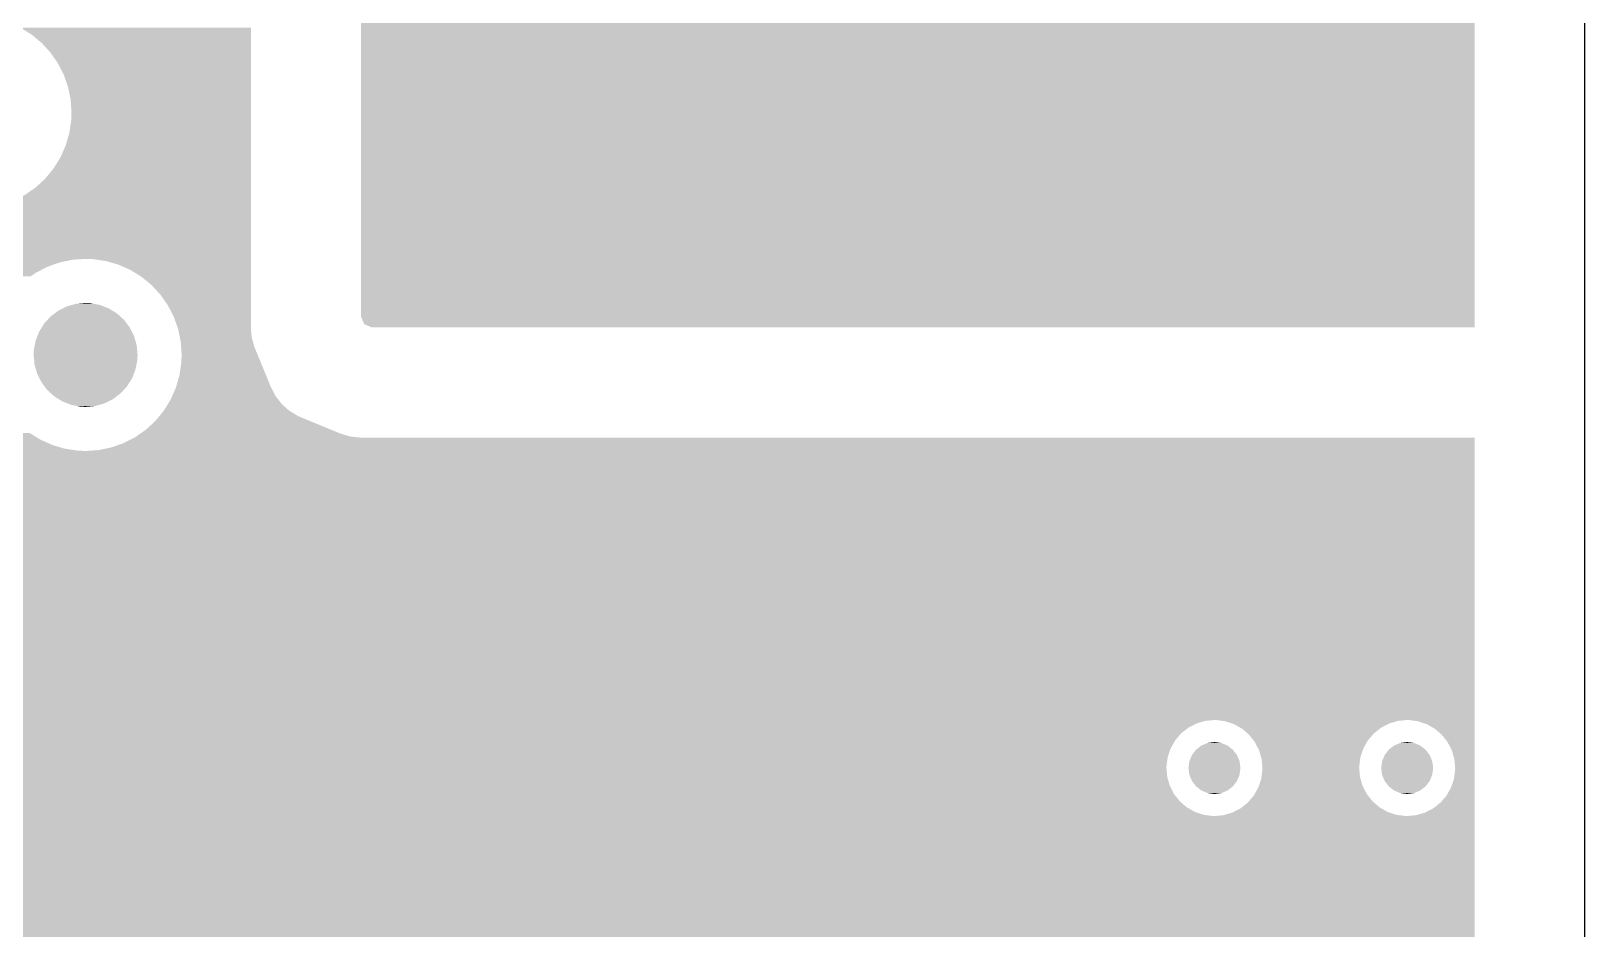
# Model space of a CAD drawing. Extents: x 295 to 953, y 10 to 290.
# Drawn here: x 764.64 to 800.48, y 209.8 to 230.5 of the extents above; entities that cross this region are included whole.
import ezdxf

# ---------------------------------------------------------------- set-up
doc = ezdxf.new("R2010")
doc.units = 0
doc.header["$LTSCALE"] = 5
doc.header["$MEASUREMENT"] = 0
doc.layers.add('FROMC1', color=7, linetype='CONTINUOUS')

msp = doc.modelspace()

# ---------------------------------------------------------------- linework, layer by layer
at = {"layer": 'FROMC1'}
msp.add_line((800.477, 75.999), (800.477, 263.995), dxfattribs=at)
msp.add_line((800.477, 75.999), (800.477, 263.995), dxfattribs=at)
for points in [[(764.649, 230.423), (764.394, 230.58), (769.708, 230.423), (769.708, 230.58)], [(772.248, 223.922), (772.248, 230.726), (797.937, 223.922), (797.937, 230.726)], [(764.88, 230.232), (764.649, 230.423), (769.708, 230.232), (769.708, 230.423)], [(765.083, 230.011), (764.88, 230.232), (769.708, 230.011), (769.708, 230.232)], [(765.255, 229.765), (765.083, 230.011), (769.708, 229.765), (769.708, 230.011)], [(765.392, 229.499), (765.255, 229.765), (769.708, 229.499), (769.708, 229.765)], [(765.492, 229.216), (765.392, 229.499), (769.708, 229.216), (769.708, 229.499)], [(765.552, 228.922), (765.492, 229.216), (769.708, 228.922), (769.708, 229.216)], [(765.572, 228.623), (765.552, 228.922), (769.708, 228.623), (769.708, 228.922)], [(765.521, 228.148), (765.565, 228.445), (769.708, 228.148), (769.708, 228.445)], [(765.565, 228.445), (765.572, 228.623), (769.708, 228.445), (769.708, 228.623)], [(765.437, 227.861), (765.521, 228.148), (769.708, 227.861), (769.708, 228.148)], [(765.157, 227.332), (765.315, 227.587), (769.708, 227.332), (769.708, 227.587)], [(765.315, 227.587), (765.437, 227.861), (769.708, 227.587), (769.708, 227.861)], [(764.966, 227.1), (765.157, 227.332), (769.708, 227.1), (769.708, 227.332)], [(764.5, 226.725), (764.746, 226.897), (769.708, 226.725), (769.708, 226.897)], [(764.746, 226.897), (764.966, 227.1), (769.708, 226.897), (769.708, 227.1)], [(763.95, 226.489), (764.233, 226.589), (769.708, 226.489), (769.708, 226.589)], [(764.233, 226.589), (764.5, 226.725), (769.708, 226.589), (769.708, 226.725)], [(758.087, 226.366), (757.988, 226.408), (769.708, 226.366), (769.708, 226.408)], [(758.243, 226.255), (758.087, 226.366), (769.708, 226.255), (769.708, 226.366)], [(758.372, 226.113), (758.243, 226.255), (769.708, 226.113), (769.708, 226.255)], [(763.358, 226.408), (763.657, 226.428), (769.708, 226.408), (769.708, 226.428)], [(763.657, 226.428), (763.95, 226.489), (769.708, 226.428), (769.708, 226.489)], [(758.469, 225.948), (758.372, 226.113), (769.708, 225.948), (769.708, 226.113)], [(758.529, 225.766), (758.469, 225.948), (769.708, 225.766), (769.708, 225.948)], [(758.509, 225.307), (758.546, 225.495), (769.708, 225.307), (769.708, 225.495)], [(758.549, 225.575), (758.529, 225.766), (769.708, 225.575), (769.708, 225.766)], [(758.546, 225.495), (758.549, 225.575), (769.708, 225.495), (769.708, 225.575)], [(758.322, 224.975), (758.389, 225.069), (764.837, 224.975), (765.022, 225.069)], [(758.389, 225.069), (758.433, 225.131), (765.022, 225.069), (765.196, 225.131)], [(758.433, 225.131), (758.45, 225.169), (765.196, 225.131), (765.305, 225.169)], [(758.45, 225.169), (758.476, 225.23), (765.305, 225.169), (765.598, 225.23)], [(758.476, 225.23), (758.484, 225.25), (765.598, 225.23), (765.898, 225.25)], [(758.484, 225.25), (758.509, 225.307), (769.708, 225.25), (769.708, 225.307)], [(766.076, 225.243), (765.898, 225.25), (769.708, 225.243), (769.708, 225.25)], [(766.372, 225.198), (766.076, 225.243), (769.708, 225.198), (769.708, 225.243)], [(766.66, 225.114), (766.372, 225.198), (769.708, 225.114), (769.708, 225.198)], [(766.934, 224.992), (766.66, 225.114), (769.708, 224.992), (769.708, 225.114)], [(758.181, 224.845), (758.276, 224.933), (764.63, 224.845), (764.755, 224.933)], [(758.276, 224.933), (758.322, 224.975), (764.755, 224.933), (764.837, 224.975)], [(767.189, 224.835), (766.934, 224.992), (769.708, 224.835), (769.708, 224.992)], [(767.42, 224.644), (767.189, 224.835), (769.708, 224.644), (769.708, 224.835)], [(767.623, 224.423), (767.42, 224.644), (769.708, 224.423), (769.708, 224.644)], [(767.795, 224.177), (767.623, 224.423), (769.708, 224.177), (769.708, 224.423)], [(765.092, 223.923), (765.181, 223.989), (766.696, 223.923), (766.623, 223.989)], [(765.181, 223.989), (765.268, 224.055), (766.623, 223.989), (766.517, 224.055)], [(765.268, 224.055), (765.371, 224.106), (766.517, 224.055), (766.436, 224.106)], [(765.371, 224.106), (765.466, 224.153), (766.436, 224.106), (766.315, 224.153)], [(765.466, 224.153), (765.583, 224.187), (766.315, 224.153), (766.231, 224.187)], [(765.583, 224.187), (765.678, 224.214), (766.231, 224.187), (766.09, 224.214)], [(765.678, 224.214), (765.836, 224.228), (766.09, 224.214), (766.014, 224.228)], [(765.836, 224.228), (765.898, 224.234), (766.014, 224.228), (765.898, 224.234)], [(767.932, 223.911), (767.795, 224.177), (769.708, 223.911), (769.708, 224.177)], [(764.826, 223.573), (764.883, 223.664), (766.963, 223.573), (766.918, 223.664)], [(764.883, 223.664), (764.943, 223.76), (766.918, 223.664), (766.846, 223.76)], [(764.943, 223.76), (765.016, 223.84), (766.846, 223.76), (766.786, 223.84)], [(765.016, 223.84), (765.092, 223.923), (766.786, 223.84), (766.696, 223.923)], [(768.017, 223.67), (767.932, 223.911), (769.708, 223.67), (769.708, 223.911)], [(768.032, 223.628), (768.017, 223.67), (769.711, 223.628), (769.708, 223.67)], [(768.07, 223.444), (768.032, 223.628), (769.728, 223.444), (769.711, 223.628)], [(772.321, 223.744), (772.248, 223.922), (797.937, 223.744), (797.937, 223.922)], [(772.321, 223.743), (772.321, 223.744), (797.937, 223.743), (797.937, 223.744)], [(772.498, 223.67), (772.321, 223.743), (797.937, 223.67), (797.937, 223.743)], [(764.724, 223.255), (764.746, 223.368), (767.076, 223.255), (767.044, 223.368)], [(764.746, 223.368), (764.785, 223.467), (767.044, 223.368), (767.016, 223.467)], [(764.785, 223.467), (764.826, 223.573), (767.016, 223.467), (766.963, 223.573)], [(768.092, 223.334), (768.07, 223.444), (769.758, 223.334), (769.728, 223.444)], [(768.1, 223.225), (768.092, 223.334), (769.788, 223.225), (769.758, 223.334)], [(764.699, 223.035), (764.704, 223.152), (767.096, 223.035), (767.086, 223.152)], [(764.709, 222.918), (764.699, 223.035), (767.091, 222.918), (767.096, 223.035)], [(764.704, 223.152), (764.724, 223.255), (767.086, 223.152), (767.076, 223.255)], [(764.719, 222.815), (764.709, 222.918), (767.071, 222.815), (767.091, 222.918)], [(768.102, 223.186), (768.1, 223.225), (769.803, 223.186), (769.788, 223.225)], [(768.112, 223.035), (768.102, 223.186), (769.866, 223.035), (769.803, 223.186)], [(768.105, 222.857), (768.112, 223.035), (769.939, 222.857), (769.866, 223.035)], [(764.751, 222.702), (764.719, 222.815), (767.049, 222.702), (767.071, 222.815)], [(764.779, 222.603), (764.751, 222.702), (767.011, 222.603), (767.049, 222.702)], [(764.832, 222.497), (764.779, 222.603), (766.969, 222.497), (767.011, 222.603)], [(767.981, 222.287), (768.061, 222.56), (770.174, 222.287), (770.061, 222.56)], [(768.061, 222.56), (768.105, 222.857), (770.061, 222.56), (769.939, 222.857)], [(764.877, 222.406), (764.832, 222.497), (766.912, 222.406), (766.969, 222.497)], [(764.949, 222.31), (764.877, 222.406), (766.852, 222.31), (766.912, 222.406)], [(765.01, 222.23), (764.949, 222.31), (766.779, 222.23), (766.852, 222.31)], [(765.1, 222.147), (765.01, 222.23), (766.703, 222.147), (766.779, 222.23)], [(767.894, 222.085), (767.977, 222.273), (770.279, 222.085), (770.182, 222.273)], [(767.977, 222.273), (767.981, 222.287), (770.182, 222.273), (770.174, 222.287)], [(765.172, 222.081), (765.1, 222.147), (766.615, 222.081), (766.703, 222.147)], [(765.278, 222.015), (765.172, 222.081), (766.527, 222.015), (766.615, 222.081)], [(765.359, 221.964), (765.278, 222.015), (766.425, 221.964), (766.527, 222.015)], [(765.48, 221.917), (765.359, 221.964), (766.329, 221.917), (766.425, 221.964)], [(765.564, 221.883), (765.48, 221.917), (766.212, 221.883), (766.329, 221.917)], [(765.705, 221.856), (765.564, 221.883), (766.117, 221.856), (766.212, 221.883)], [(765.781, 221.842), (765.705, 221.856), (765.959, 221.842), (766.117, 221.856)], [(765.898, 221.836), (765.781, 221.842), (765.898, 221.836), (765.959, 221.842)], [(767.704, 221.754), (767.798, 221.906), (770.587, 221.754), (770.418, 221.906)], [(767.798, 221.906), (767.855, 221.999), (770.418, 221.906), (770.347, 221.999)], [(767.855, 221.999), (767.894, 222.085), (770.347, 221.999), (770.279, 222.085)], [(767.286, 221.309), (767.506, 221.512), (771.561, 221.309), (771.069, 221.512)], [(767.506, 221.512), (767.576, 221.597), (771.069, 221.512), (770.864, 221.597)], [(767.576, 221.597), (767.607, 221.635), (770.864, 221.597), (770.78, 221.635)], [(767.607, 221.635), (767.697, 221.744), (770.78, 221.635), (770.604, 221.744)], [(767.697, 221.744), (767.704, 221.754), (770.604, 221.744), (770.587, 221.754)], [(736.443, 221.078), (736.56, 221.137), (764.861, 221.078), (764.764, 221.137)], [(736.56, 221.137), (736.7, 221.235), (764.764, 221.137), (764.606, 221.235)], [(766.773, 221.001), (767.025, 221.13), (797.937, 221.001), (797.937, 221.13)], [(767.025, 221.13), (767.027, 221.131), (772.248, 221.13), (772.205, 221.131)], [(767.027, 221.131), (767.04, 221.137), (772.205, 221.131), (772.15, 221.137)], [(767.04, 221.137), (767.07, 221.158), (772.15, 221.137), (771.98, 221.158)], [(767.07, 221.158), (767.167, 221.226), (771.98, 221.158), (771.763, 221.226)], [(767.167, 221.226), (767.286, 221.309), (771.763, 221.226), (771.561, 221.309)], [(720.94, 218.427), (720.94, 220.82), (797.937, 218.427), (797.937, 220.82)], [(735.418, 220.82), (735.523, 220.827), (765.898, 220.82), (765.719, 220.827)], [(735.523, 220.827), (735.717, 220.84), (765.719, 220.827), (765.632, 220.84)], [(735.717, 220.84), (735.868, 220.872), (765.632, 220.84), (765.423, 220.872)], [(735.868, 220.872), (736.01, 220.901), (765.423, 220.872), (765.322, 220.901)], [(736.01, 220.901), (736.165, 220.956), (765.322, 220.901), (765.135, 220.956)], [(736.165, 220.956), (736.293, 221.001), (765.135, 220.956), (765.034, 221.001)], [(736.293, 221.001), (736.443, 221.078), (765.034, 221.001), (764.861, 221.078)], [(765.898, 220.82), (766.197, 220.84), (797.937, 220.82), (797.937, 220.84)], [(766.197, 220.84), (766.49, 220.901), (797.937, 220.84), (797.937, 220.901)], [(766.49, 220.901), (766.773, 221.001), (797.937, 220.901), (797.937, 221.001)], [(735.669, 218.398), (735.459, 218.427), (797.937, 218.398), (797.937, 218.427)], [(735.87, 218.331), (735.669, 218.398), (797.937, 218.331), (797.937, 218.398)], [(736.054, 218.226), (735.87, 218.331), (797.937, 218.226), (797.937, 218.331)], [(736.215, 218.088), (736.054, 218.226), (797.937, 218.088), (797.937, 218.226)], [(736.347, 217.922), (736.215, 218.088), (797.937, 217.922), (797.937, 218.088)], [(736.445, 217.734), (736.347, 217.922), (797.937, 217.734), (797.937, 217.922)], [(736.505, 217.531), (736.445, 217.734), (797.937, 217.531), (797.937, 217.734)], [(736.496, 217.068), (736.524, 217.278), (797.937, 217.068), (797.937, 217.278)], [(736.525, 217.32), (736.505, 217.531), (797.937, 217.32), (797.937, 217.531)], [(736.524, 217.278), (736.525, 217.32), (797.937, 217.278), (797.937, 217.32)], [(736.324, 216.683), (736.428, 216.867), (797.937, 216.683), (797.937, 216.867)], [(736.428, 216.867), (736.496, 217.068), (797.937, 216.867), (797.937, 217.068)], [(736.02, 216.391), (736.186, 216.522), (797.937, 216.391), (797.937, 216.522)], [(736.186, 216.522), (736.324, 216.683), (797.937, 216.522), (797.937, 216.683)], [(735.887, 216.322), (736.02, 216.391), (797.937, 216.322), (797.937, 216.391)], [(751.372, 216.318), (751.293, 216.322), (797.937, 216.318), (797.937, 216.322)], [(751.561, 216.281), (751.372, 216.318), (797.937, 216.281), (797.937, 216.318)], [(751.737, 216.206), (751.561, 216.281), (797.937, 216.206), (797.937, 216.281)], [(751.893, 216.095), (751.737, 216.206), (797.937, 216.095), (797.937, 216.206)], [(752.022, 215.953), (751.893, 216.095), (797.937, 215.953), (797.937, 216.095)], [(752.119, 215.788), (752.022, 215.953), (797.937, 215.788), (797.937, 215.953)], [(752.179, 215.606), (752.119, 215.788), (797.937, 215.606), (797.937, 215.788)], [(752.199, 215.415), (752.179, 215.606), (797.937, 215.415), (797.937, 215.606)], [(752.196, 215.335), (752.199, 215.415), (797.937, 215.335), (797.937, 215.415)], [(752.083, 214.971), (752.159, 215.147), (797.937, 214.971), (797.937, 215.147)], [(752.159, 215.147), (752.196, 215.335), (797.937, 215.147), (797.937, 215.335)], [(751.715, 214.617), (751.831, 214.685), (797.937, 214.617), (797.937, 214.685)], [(751.831, 214.685), (751.972, 214.815), (797.937, 214.685), (797.937, 214.815)], [(751.972, 214.815), (752.083, 214.971), (797.937, 214.815), (797.937, 214.971)], [(736.94, 214.484), (736.91, 214.508), (791.415, 214.484), (791.463, 214.508)], [(736.981, 214.439), (736.94, 214.484), (791.33, 214.439), (791.415, 214.484)], [(737.102, 214.308), (736.981, 214.439), (791.164, 214.308), (791.33, 214.439)], [(751.293, 214.508), (751.483, 214.528), (791.463, 214.508), (791.502, 214.528)], [(751.483, 214.528), (751.509, 214.537), (791.502, 214.528), (791.518, 214.537)], [(751.509, 214.537), (751.665, 214.588), (791.518, 214.537), (791.692, 214.588)], [(751.665, 214.588), (751.68, 214.597), (791.692, 214.588), (791.722, 214.597)], [(751.68, 214.597), (751.715, 214.617), (791.722, 214.597), (791.933, 214.617)], [(791.974, 214.617), (791.933, 214.617), (796.369, 214.617), (796.378, 214.617)], [(792.119, 214.597), (791.974, 214.617), (796.167, 214.597), (796.369, 214.617)], [(792.184, 214.588), (792.119, 214.597), (796.137, 214.588), (796.167, 214.597)], [(792.337, 214.537), (792.184, 214.588), (795.963, 214.537), (796.137, 214.588)], [(792.385, 214.521), (792.337, 214.537), (795.932, 214.521), (795.963, 214.537)], [(792.528, 214.439), (792.385, 214.521), (795.775, 214.439), (795.932, 214.521)], [(792.569, 214.416), (792.528, 214.439), (795.746, 214.416), (795.775, 214.439)], [(792.696, 214.308), (792.569, 214.416), (795.609, 214.308), (795.746, 214.416)], [(796.629, 214.588), (796.419, 214.617), (797.937, 214.588), (797.937, 214.617)], [(796.83, 214.521), (796.629, 214.588), (797.937, 214.521), (797.937, 214.588)], [(797.014, 214.416), (796.83, 214.521), (797.937, 214.416), (797.937, 214.521)], [(797.175, 214.278), (797.014, 214.416), (797.937, 214.278), (797.937, 214.416)], [(737.143, 214.263), (737.102, 214.308), (791.126, 214.263), (791.164, 214.308)], [(737.225, 214.147), (737.143, 214.263), (791.026, 214.147), (791.126, 214.263)], [(737.315, 214.017), (737.225, 214.147), (790.953, 214.017), (791.026, 214.147)], [(737.343, 213.963), (737.315, 214.017), (790.922, 213.963), (790.953, 214.017)], [(737.446, 213.762), (737.343, 213.963), (790.854, 213.762), (790.922, 213.963)], [(791.51, 213.935), (791.631, 214.028), (792.354, 213.935), (792.235, 214.028)], [(791.631, 214.028), (791.634, 214.03), (792.235, 214.028), (792.23, 214.03)], [(791.634, 214.03), (791.775, 214.088), (792.23, 214.03), (792.091, 214.088)], [(791.775, 214.088), (791.778, 214.089), (792.091, 214.088), (792.083, 214.089)], [(791.778, 214.089), (791.933, 214.109), (792.083, 214.089), (791.933, 214.109)], [(792.73, 214.278), (792.696, 214.308), (795.584, 214.278), (795.609, 214.308)], [(792.835, 214.147), (792.73, 214.278), (795.471, 214.147), (795.584, 214.278)], [(792.862, 214.112), (792.835, 214.147), (795.452, 214.112), (795.471, 214.147)], [(792.94, 213.963), (792.862, 214.112), (795.367, 213.963), (795.452, 214.112)], [(792.96, 213.924), (792.94, 213.963), (795.354, 213.924), (795.367, 213.963)], [(795.955, 213.935), (796.076, 214.028), (796.799, 213.935), (796.68, 214.028)], [(796.076, 214.028), (796.079, 214.03), (796.68, 214.028), (796.675, 214.03)], [(796.079, 214.03), (796.22, 214.088), (796.675, 214.03), (796.536, 214.088)], [(796.22, 214.088), (796.223, 214.089), (796.536, 214.088), (796.528, 214.089)], [(796.223, 214.089), (796.378, 214.109), (796.528, 214.089), (796.378, 214.109)], [(797.307, 214.112), (797.175, 214.278), (797.937, 214.112), (797.937, 214.278)], [(797.405, 213.924), (797.307, 214.112), (797.937, 213.924), (797.937, 214.112)], [(737.452, 213.751), (737.446, 213.762), (790.853, 213.751), (790.854, 213.762)], [(737.522, 213.552), (737.452, 213.751), (790.826, 213.552), (790.853, 213.751)], [(791.333, 213.51), (791.354, 213.664), (792.532, 213.51), (792.512, 213.664)], [(791.354, 213.664), (791.355, 213.669), (792.512, 213.664), (792.51, 213.669)], [(791.355, 213.669), (791.413, 213.808), (792.51, 213.669), (792.452, 213.808)], [(791.413, 213.808), (791.415, 213.812), (792.452, 213.808), (792.449, 213.812)], [(791.415, 213.812), (791.508, 213.932), (792.449, 213.812), (792.358, 213.932)], [(791.508, 213.932), (791.51, 213.935), (792.358, 213.932), (792.354, 213.935)], [(793.008, 213.762), (792.96, 213.924), (795.299, 213.762), (795.354, 213.924)], [(793.02, 213.721), (793.008, 213.762), (795.294, 213.721), (795.299, 213.762)], [(793.036, 213.552), (793.02, 213.721), (795.271, 213.552), (795.294, 213.721)], [(795.778, 213.51), (795.799, 213.664), (796.977, 213.51), (796.957, 213.664)], [(795.799, 213.664), (795.8, 213.669), (796.957, 213.664), (796.955, 213.669)], [(795.8, 213.669), (795.858, 213.808), (796.955, 213.669), (796.897, 213.808)], [(795.858, 213.808), (795.86, 213.812), (796.897, 213.808), (796.894, 213.812)], [(795.86, 213.812), (795.953, 213.932), (796.894, 213.812), (796.803, 213.932)], [(795.953, 213.932), (795.955, 213.935), (796.803, 213.932), (796.799, 213.935)], [(797.465, 213.721), (797.405, 213.924), (797.937, 213.721), (797.937, 213.924)], [(797.485, 213.51), (797.465, 213.721), (797.937, 213.51), (797.937, 213.721)], [(737.537, 213.51), (737.522, 213.552), (790.825, 213.51), (790.826, 213.552)], [(737.552, 213.468), (737.537, 213.51), (790.829, 213.468), (790.825, 213.51)], [(737.586, 213.299), (737.552, 213.468), (790.845, 213.299), (790.829, 213.468)], [(737.612, 213.174), (737.586, 213.299), (790.882, 213.174), (790.845, 213.299)], [(791.353, 213.356), (791.333, 213.51), (792.511, 213.356), (792.532, 213.51)], [(791.355, 213.351), (791.353, 213.356), (792.511, 213.351), (792.511, 213.356)], [(791.413, 213.212), (791.355, 213.351), (792.452, 213.212), (792.511, 213.351)], [(792.956, 213.096), (793.011, 213.258), (795.35, 213.096), (795.302, 213.258)], [(793.011, 213.258), (793.016, 213.299), (795.302, 213.258), (795.29, 213.299)], [(793.016, 213.299), (793.039, 213.468), (795.29, 213.299), (795.274, 213.468)], [(793.04, 213.51), (793.036, 213.552), (795.27, 213.51), (795.271, 213.552)], [(793.039, 213.468), (793.04, 213.51), (795.274, 213.468), (795.27, 213.51)], [(795.798, 213.356), (795.778, 213.51), (796.956, 213.356), (796.977, 213.51)], [(795.8, 213.351), (795.798, 213.356), (796.956, 213.351), (796.956, 213.356)], [(795.858, 213.212), (795.8, 213.351), (796.897, 213.212), (796.956, 213.351)], [(797.388, 213.057), (797.456, 213.258), (797.937, 213.057), (797.937, 213.258)], [(797.456, 213.258), (797.484, 213.468), (797.937, 213.258), (797.937, 213.468)], [(797.484, 213.468), (797.485, 213.51), (797.937, 213.468), (797.937, 213.51)], [(737.617, 213.096), (737.612, 213.174), (790.905, 213.096), (790.882, 213.174)], [(737.63, 212.908), (737.617, 213.096), (791.003, 212.908), (790.905, 213.096)], [(737.632, 212.875), (737.63, 212.908), (791.029, 212.875), (791.003, 212.908)], [(791.416, 213.208), (791.413, 213.212), (792.45, 213.208), (792.452, 213.212)], [(791.507, 213.088), (791.416, 213.208), (792.357, 213.088), (792.45, 213.208)], [(791.511, 213.085), (791.507, 213.088), (792.355, 213.085), (792.357, 213.088)], [(791.63, 212.992), (791.511, 213.085), (792.234, 212.992), (792.355, 213.085)], [(791.636, 212.99), (791.63, 212.992), (792.231, 212.99), (792.234, 212.992)], [(791.774, 212.932), (791.636, 212.99), (792.09, 212.932), (792.231, 212.99)], [(791.782, 212.931), (791.774, 212.932), (792.087, 212.931), (792.09, 212.932)], [(791.933, 212.911), (791.782, 212.931), (791.933, 212.911), (792.087, 212.931)], [(792.839, 212.873), (792.858, 212.908), (795.476, 212.873), (795.448, 212.908)], [(792.858, 212.908), (792.943, 213.057), (795.448, 212.908), (795.37, 213.057)], [(792.943, 213.057), (792.956, 213.096), (795.37, 213.057), (795.35, 213.096)], [(795.861, 213.208), (795.858, 213.212), (796.895, 213.208), (796.897, 213.212)], [(795.952, 213.088), (795.861, 213.208), (796.802, 213.088), (796.895, 213.208)], [(795.956, 213.085), (795.952, 213.088), (796.8, 213.085), (796.802, 213.088)], [(796.075, 212.992), (795.956, 213.085), (796.679, 212.992), (796.8, 213.085)], [(796.081, 212.99), (796.075, 212.992), (796.676, 212.99), (796.679, 212.992)], [(796.219, 212.932), (796.081, 212.99), (796.535, 212.932), (796.676, 212.99)], [(796.227, 212.931), (796.219, 212.932), (796.532, 212.931), (796.535, 212.932)], [(796.378, 212.911), (796.227, 212.931), (796.378, 212.911), (796.532, 212.931)], [(797.284, 212.873), (797.388, 213.057), (797.937, 212.873), (797.937, 213.057)], [(737.596, 212.499), (737.611, 212.604), (791.48, 212.499), (791.296, 212.604)], [(737.611, 212.604), (737.625, 212.697), (791.296, 212.604), (791.187, 212.697)], [(737.625, 212.697), (737.627, 212.742), (791.187, 212.697), (791.135, 212.742)], [(737.627, 212.742), (737.632, 212.875), (791.135, 212.742), (791.029, 212.875)], [(792.378, 212.499), (792.535, 212.581), (795.925, 212.499), (795.782, 212.581)], [(792.535, 212.581), (792.564, 212.604), (795.782, 212.581), (795.741, 212.604)], [(792.564, 212.604), (792.701, 212.712), (795.741, 212.604), (795.614, 212.712)], [(792.701, 212.712), (792.726, 212.742), (795.614, 212.712), (795.58, 212.742)], [(792.726, 212.742), (792.839, 212.873), (795.58, 212.742), (795.476, 212.873)], [(796.792, 212.483), (796.98, 212.581), (797.937, 212.483), (797.937, 212.581)], [(796.98, 212.581), (797.146, 212.712), (797.937, 212.581), (797.937, 212.712)], [(797.146, 212.712), (797.284, 212.873), (797.937, 212.712), (797.937, 212.873)], [(737.497, 212.113), (737.581, 212.4), (797.937, 212.113), (797.937, 212.4)], [(737.581, 212.403), (737.586, 212.432), (791.891, 212.403), (791.681, 212.432)], [(737.581, 212.4), (737.581, 212.403), (797.937, 212.4), (797.937, 212.403)], [(737.581, 212.403), (737.581, 212.403), (791.933, 212.403), (791.891, 212.403)], [(737.586, 212.432), (737.596, 212.499), (791.681, 212.432), (791.48, 212.499)], [(791.933, 212.403), (791.941, 212.403), (796.378, 212.403), (796.336, 212.403)], [(791.941, 212.403), (792.143, 212.423), (796.336, 212.403), (796.191, 212.423)], [(792.143, 212.423), (792.173, 212.432), (796.191, 212.423), (796.126, 212.432)], [(792.173, 212.432), (792.347, 212.483), (796.126, 212.432), (795.973, 212.483)], [(792.347, 212.483), (792.378, 212.499), (795.973, 212.483), (795.925, 212.499)], [(796.378, 212.403), (796.588, 212.423), (797.937, 212.403), (797.937, 212.423)], [(796.588, 212.423), (796.792, 212.483), (797.937, 212.423), (797.937, 212.483)], [(737.217, 211.584), (737.375, 211.839), (797.937, 211.584), (797.937, 211.839)], [(737.375, 211.839), (737.497, 212.113), (797.937, 211.839), (797.937, 212.113)], [(737.026, 211.352), (737.217, 211.584), (797.937, 211.352), (797.937, 211.584)], [(736.56, 210.977), (736.806, 211.149), (797.937, 210.977), (797.937, 211.149)], [(736.806, 211.149), (737.026, 211.352), (797.937, 211.149), (797.937, 211.352)], [(735.717, 210.68), (736.01, 210.741), (797.937, 210.68), (797.937, 210.741)], [(736.01, 210.741), (736.293, 210.841), (797.937, 210.741), (797.937, 210.841)], [(736.293, 210.841), (736.56, 210.977), (797.937, 210.841), (797.937, 210.977)], [(720.94, 209.537), (720.94, 210.66), (797.937, 209.537), (797.937, 210.66)], [(735.418, 210.66), (735.717, 210.68), (797.937, 210.66), (797.937, 210.68)]]:
    msp.add_solid(points, dxfattribs=at)

doc.saveas('drawing.dxf')
